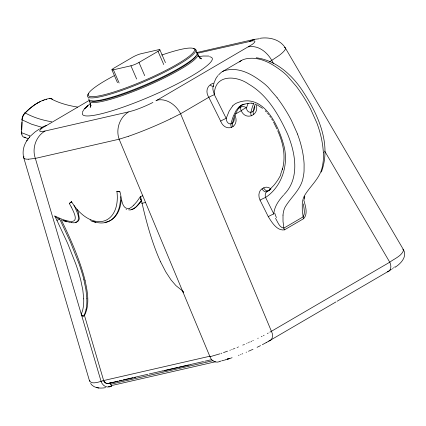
<?xml version="1.0" encoding="UTF-8"?>
<svg xmlns="http://www.w3.org/2000/svg" width="426" height="426" viewBox="0 0 426 426"><rect width="100%" height="100%" fill="white"/><g stroke="black" fill="none" stroke-linecap="round" stroke-linejoin="round"><path stroke-width="0.64" d="M21.662 129.914L21.939 122.209M21.928 134.158A7.806 4.281 -61.6 0 1 21.614 132.72L22.12 119.871A1.097 0.612 2.1 0 1 22.056 118.998A5.597 3.073 -61.6 0 1 24.681 113.215L28.297 109.754M140.474 197.094L140.484 198.441M254.817 106.697C255.174 113.13 247.032 114.759 246.356 107.666A4.388 2.977 16.6 0 0 240.717 107.139L238.539 108.412M140.479 197.014L140.532 196.397L142.806 195.875M283.008 215.098L283.018 221.35L283.87 228.112A4.388 2.726 59.7 0 0 284.451 229.864C276.9 231.025 271.713 222.143 268.268 216.632L260.057 200.151A8.797 6.853 69.5 0 1 262.07 188.803L263.662 187.893A8.792 6.853 69.5 0 1 270.941 188.968M234.194 117.789C235.104 125.473 226.589 126.208 226.201 118.396L214.369 94.657C214.187 74.353 235.945 75.067 248.816 84.21C267.587 95.083 278.812 115.02 287.614 134.11C295.468 153.2 300.09 178.334 283.998 194.575M268.268 216.632A4.388 0.367 -26.5 0 1 273.812 213.932C274.296 206.567 278.769 200.438 283.524 195.14M304.191 199.506L304.739 196.78M213.463 85.221L213.937 83.491M304.707 196.86L304.393 198.015L304.803 196.727M89.673 380.546C90.988 385.365 100.6 381.329 103.651 380.546L209.997 356.189M82.426 112.198C83.885 108.332 87.66 105.946 90.658 103.332M241.42 104.934L240.717 107.139A4.388 2.726 59.7 0 0 241.238 110.691C245.845 121.58 260.451 114.583 255.909 104.13M214.353 82.138L215.758 78.762L217.718 75.769M321.337 172.061C331.732 144.595 318.249 114.732 303.163 91.755C292.529 75.29 276.357 60.37 256.234 57.776M253.821 103.193L253.39 104.237A88.922 55.21 59.7 0 0 251.1 111.436L250.85 112.491A4.388 2.726 59.7 0 0 251.42 115.856M280.622 174.33L282.608 168.547L282.3 169.686C286.112 156.614 283.173 142.875 277.699 130.75M27.339 140C23.734 144.984 22.125 151.528 23.702 157.545M280.894 174.793L278.157 179.506A145.223 90.168 59.7 0 1 273.769 185.427L269.232 189.991A51.764 32.142 59.7 0 1 266.873 191.641A4.436 3.381 81 0 0 265.648 197.424M90.988 105.573L90.482 106.394L90.908 105.121L90.211 107.395L90.626 104.562L90.695 105.403L89.497 101.037M141.128 200.8L136.65 206.216A37.009 23.339 65.6 0 1 132.049 209.651M141.187 201.338C138.493 204.688 135.548 208.783 131.016 209.528M29.309 137.444L29.937 136.618L26.641 140.915M213.623 85.498C211.765 88.326 213.639 91.76 214.369 94.657M337.152 301.225L387.122 272.049C391.409 271.048 391.638 265.403 389.753 262.208L324.687 151.086M71.28 201.871L71.419 201.727A2.295 0.335 -31 0 1 71.499 201.658A38.42 24.261 65.9 0 0 102.996 221.243A38.42 24.261 65.9 0 0 116.91 191.269M232.734 105.877L229.167 111.09L226.201 118.396A4.388 0.367 -26.5 0 0 220.657 121.096L208.799 97.304C205.023 91.356 207.047 84.918 214.337 82.809M71.35 201.791L71.312 201.833A2.199 0.325 -31 0 0 71.328 202.121L71.307 202.206M40.198 128.854L43.037 126.692L46.237 125.489M133.812 205.151L137.039 201.418L140.532 196.397C144.899 216.333 149.984 236.217 157.679 255.158A106.33 67.138 65.9 0 0 160.581 261.825M30.88 135.676L35.038 131.975L39.421 128.977M239.534 61.951L240.376 61.232A28.542 17.722 59.7 0 1 242.016 60.172A31.886 19.798 59.7 0 1 243.651 59.454L245.743 58.873A69.518 43.164 59.7 0 1 252.948 58.261C264.535 58.761 274.749 65.556 283.599 72.495A50.838 31.567 59.7 0 1 287.294 75.887L296.336 86.377A100.632 62.484 59.7 0 1 310.645 109.104L316.806 122.805A77.537 48.143 59.7 0 1 323.355 152.79M28.393 109.663L31.322 107.214M71.259 206.988L69.321 203.479L71.499 201.658M394.966 266.857L394.694 267.07M31.439 107.123L34.682 104.775M393.837 267.72L393.427 268.018M110.467 384.289L213.091 360.646M395.11 267.251C400.722 263.726 407.331 256.878 403.539 249.822L285.388 48.069M392.559 268.63L392.101 268.944M391.382 269.424L390.882 269.749M34.964 104.583L35.544 104.21M390.754 269.828L389.566 270.579M35.693 104.12L35.986 103.933M389.295 270.75L388.736 271.09M36.29 103.747L36.908 103.38M388.592 271.176L387.426 271.873M219.832 361.466C215.934 363.479 211.158 360.715 209.981 356.732L119.142 139.206C115.552 129.323 119.663 117.145 128.828 111.83L45.049 131.022C35.869 136.336 31.774 148.509 35.363 158.397L101.164 381.653L102.139 383.624L103.63 385.333L105.376 386.457L107.245 386.989L109.541 386.893L111.617 386.078L110.238 382.894A37.216 5.565 -23.4 0 1 109.663 383.027M220.657 121.096C225.274 133.173 240.173 127.491 234.992 115.313M284.451 229.864L303.711 218.623C308.206 213.73 305.341 205.864 303.866 200.22M52.499 99.455A6.699 3.669 -61.5 0 0 50.231 98.379C40.369 99.759 32.072 106.037 25.267 112.959A6.699 3.669 -61.5 0 0 22.12 119.871L31.641 124.232L42.238 127.433M113.412 69.8L130.926 65.785A6.204 0.927 -23.4 0 0 138.982 62.452L158.03 51.333A6.204 0.927 -23.4 0 0 158.365 49.767L140.852 53.777A6.204 0.927 -23.4 0 0 132.795 57.111L113.747 68.229A6.204 0.927 -23.4 0 0 113.412 69.8L119.136 83.022M89.785 100.062L42.701 127.736A21.854 3.27 -23.4 0 0 41.881 131.543L45.049 131.022M222.351 71.643L241.611 60.396M208.799 97.304L180.587 113.774L170.581 118.833M269.434 61.898L279.163 55.433A47.345 6.864 -25.9 0 0 284.392 47.291M69.326 203.479A2.194 0.277 -30 0 1 71.477 202.142L70.396 202.616L71.35 202.057M235.786 113.875L241.238 110.691A4.388 0.65 -31.3 0 1 246.356 107.666M336.002 301.896L268.801 341.135C273.119 340.113 273.29 334.506 271.426 331.3L180.587 113.774C176.396 105.339 167.104 98.161 157.279 100.057M268.646 341.226L266.932 342.206M37.062 103.289L37.696 102.922M156.928 100.259L251.92 44.613A21.854 3.27 -23.4 0 0 252.735 40.805L196.727 53.436M156.747 100.36L156.385 100.568M249.572 41.327L254.274 39.362L259.125 38.782M83.73 298.855L82.82 290L80.786 280.249A124.669 78.719 65.9 0 0 75.652 263.63L67.67 243.411L56.946 220.386L59.683 219.012L70.492 242.197L78.602 262.618A126.847 79.614 65.9 0 1 83.89 279.536M118.007 381.116L108.129 383.56L106.223 383.278L104.647 382.202A4.164 3.206 77.1 0 1 104.327 381.818L103.827 380.982A3.946 3.035 77.1 0 1 103.651 380.546L84.21 314.585M220.924 361.04L219.986 361.397M156.198 100.674L155.916 100.829M266.767 342.296L266.117 342.658M260.057 200.151A4.388 0.367 -26.5 0 1 265.6 197.456C281.996 186.561 288.855 164.527 283.913 145.788C278.444 125.271 263.204 91.665 236.387 103.172A33.43 20.757 59.7 0 0 232.734 105.877M270.648 331.737L389.753 262.208C394.407 258.609 401.862 256.031 403.63 250.025M37.855 102.836L38.186 102.655M270.249 331.955L269.85 332.173M265.952 342.749L262.341 344.687M268.21 333.063L267.363 333.515M38.516 102.48L39.016 102.219M110.238 382.894C108.358 384.082 105.627 383.672 104.327 381.818A4.063 3.126 77.1 0 1 103.827 380.982L103.651 380.546A43.803 6.656 -22.7 0 1 103.007 380.684M152.918 102.432L152.705 102.544A21.854 3.27 -23.4 0 1 133.12 110.648L128.908 111.814M264.077 335.225L263.401 335.571M260.52 345.619L259.966 345.901M262.022 336.268L261.324 336.615M259.594 346.088L259.029 346.37M39.357 102.048L39.874 101.793M258.651 346.556L258.081 346.839M257.698 347.025L257.091 347.318M243.006 104.381L243.374 104.205M258.225 338.132L257.741 338.366M118.732 191.476L116.878 191.263A2.194 0.724 -7.5 0 0 118.662 191.269M118.604 191.535L119.924 191.886C121.692 196.301 121.122 209.789 129.094 208.42M40.225 101.628L40.758 101.383M253.337 340.438L252.81 340.683M70.599 202.52L71.243 202.233M252.959 349.267L252.538 349.464M251.745 341.173L251.212 341.412M252.117 349.655L251.478 349.943M250.142 341.897L249.599 342.142M251.058 350.135L250.419 350.422M248.523 342.621L247.98 342.861M249.993 350.609L249.561 350.8M246.622 343.457L246.894 343.34M249.135 350.987L248.491 351.269M244.444 344.405L243.896 344.639M243.352 344.874L242.804 345.103M246.558 352.105L246.132 352.286M238.161 347.036L238.432 346.924M242.692 353.713L242.048 353.974M237.612 347.254L237.069 347.472M240.983 354.4L240.557 354.57M234.907 348.335L234.369 348.548M42.211 100.77L42.765 100.557M233.831 348.761L233.299 348.969M239.071 355.151L238.438 355.39M232.229 349.384L231.696 349.586M132.001 209.549L130.164 209.981L128.556 209.821M230.381 350.087L229.854 350.284M227.516 351.152L223.48 352.595M43.324 100.355L43.697 100.222M232.095 357.707L230.056 358.394M128.285 136.341L119.142 139.206L35.363 158.397L28.43 159.212M221.839 353.159L220.924 353.468M219.8 353.841L209.981 356.732M227.175 359.086L229.768 358.49L229.46 358.591M229.768 358.49L229.188 358.681M228.474 358.91L227.25 359.294M227.159 359.32L225.972 359.682M44.65 99.918L45.034 99.806M225.721 359.757L224.731 360.039M229.332 358.617L228.458 358.846M224.246 360.178L222.995 360.518M244.87 104.061L241.057 105.499A28.537 17.722 59.7 0 0 238.555 107.368L235.961 110.771L233.48 115.861A88.922 55.21 59.7 0 0 231.19 123.061L230.94 124.115A4.388 2.726 59.7 0 0 231.51 127.486M83.389 316.092L83.299 316.108A2.652 1.624 59.2 0 1 81.606 315.331M222.686 360.598L221.717 360.849M46.216 99.487L46.62 99.396M196.439 52.622L254.274 39.362M145.564 202.472L142.06 203.271A2.199 0.447 -12.7 0 1 141.704 203.234M119.307 380.817L121.895 380.221M123.194 379.928L132.907 377.702M134.201 377.404L147.806 374.289M149.1 373.991L162.7 370.876M163.999 370.583L177.599 367.462M178.893 367.169L188.611 364.944M189.905 364.645L203.506 361.53M204.805 361.232L211.28 359.752M108.385 383.538L135.59 377.303M162.791 371.073L189.996 364.842M111.085 385.674L215.503 361.759M228.235 358.9L227.356 359.086M248.379 46.86C259.583 44.725 269.094 53.969 273.37 63.442M198.851 56.599L203.271 56.024L208.815 56.046M105.605 387.66C100.387 388.565 93.795 388.405 90.589 383.453M75.29 222.297L76.802 221.951A9.367 5.916 65.9 0 0 78.011 221.232A6.566 4.148 65.9 0 0 79.295 218.309L78.421 213.091M83.262 316.113L82.101 315.607L81.238 314.053A33.185 20.954 65.9 0 0 82.857 309.367A39.89 25.187 65.9 0 0 83.698 298.844M259.817 38.319C269.088 36.844 279.983 39.32 285.202 47.771M252.011 103.097L251.249 103.108A68.352 42.44 59.7 0 0 244.886 104.088M25.672 137.476L24.649 137.412A1.097 0.895 -84.8 0 1 24.138 136.938M199.97 58.405L201.557 58.857L199.586 57.494L198.511 55.982L200.124 58.165L197.659 54.102M251.734 103.47L253.72 103.678M71.051 222.574L71.589 222.654M77.601 107.064C68.117 105.6 58.687 103.017 50.231 98.379A1.097 0.852 82.5 0 0 49.288 98.603M51.652 121.777C42.483 120.217 33.414 117.512 25.267 112.959A1.097 0.426 44.4 0 0 24.681 113.215M96.404 387.569L98.907 388.011M70.514 222.484L68.906 222.122M68.373 221.978L67.835 221.829A84.518 53.559 66.2 0 1 63.799 220.487M65.966 220.551L69.539 221.344A23.174 14.633 65.9 0 0 72.207 221.451C77.596 220.806 74.582 213.948 73.229 211.04A40.864 25.805 65.9 0 0 71.254 206.993M91.217 220.977L95.648 222.42M62.601 220.455L66.61 221.818M24.649 137.412L28.654 138.849M21.534 131.874A1.097 0.612 2.1 0 0 21.651 132.71L30.555 136.139M402.804 249.247L403.539 249.822M56.946 220.386L54.778 216.041L61.046 218.826A82.324 51.983 65.9 0 0 65.966 220.561M256.969 104.759L262.533 108.326M126.08 209.235L126.522 209.496M183.691 292.502L182.477 290.867L175.906 285.585L170.954 279.802L165.746 271.847L160.581 261.82M183.318 292.177L183.345 292.204A2.647 2.247 -76 0 1 183.031 291.932M265.254 110.797L266.431 112.022M54.778 216.041L57.388 218.208L59.677 219.001M267.544 113.279L268.609 114.583M277.081 97.623L268.034 87.128A50.838 31.567 59.7 0 0 264.344 83.741C255.488 76.786 245.275 70.029 233.682 69.486A69.518 43.164 59.7 0 0 226.488 70.12L224.395 70.7A31.886 19.798 59.7 0 0 222.761 71.414A28.542 17.722 59.7 0 0 221.121 72.479L219.406 74.076A31.987 19.857 59.7 0 0 218.517 75.168M269.637 115.931L270.627 117.331M271.602 118.811L272.565 120.377M81.393 314.356L81.238 314.053M273.519 122.028L276.953 129.014M182.621 291.182L182.637 291.214A2.758 1.896 86.2 0 1 182.562 290.905M265.6 197.456L273.812 213.932M61.264 219.827C69.385 236.446 76.989 253.395 82.474 271.09A106.66 67.345 65.9 0 1 85.104 280.681M275.521 218.314C277.63 221.674 279.397 227.697 283.87 228.112L303.126 216.866C305.57 213.165 303.722 208.085 303.477 203.953M76.041 209.805L76.744 211.456A24.362 14.841 65.6 0 1 77.33 212.957C78.938 216.206 79.54 222.745 74.284 222.771A26.146 16.508 65.6 0 1 71.584 222.617M195.763 49.693L197.105 52.781M159.862 49.757L165.432 62.633M158.03 51.333L163.749 64.555M138.982 62.452L144.707 75.674M130.926 65.785L136.645 79.012M111.916 69.805L117.491 82.681M297.545 134.052L291.405 120.34A100.632 62.484 59.7 0 0 277.06 97.645M140.692 199.469L140.66 199.373A5.682 3.19 -58.3 0 1 140.575 199.08M23.787 157.913L89.673 381.467M83.816 279.536L85.924 289.552L86.888 298.738M85.099 280.681C87.586 291.996 89.966 304.712 84.481 315.501L83.688 315.97A35.347 22.269 65.7 0 0 85.977 309.798M323.366 152.796L323.323 159.755A55.156 34.245 59.7 0 1 323.158 161.592A53.564 33.26 59.7 0 1 322.471 165.884C320.533 178.132 310.176 185.827 304.318 195.965A35.944 22.317 59.7 0 0 303.387 198.25A31.833 19.766 59.7 0 0 302.529 201.711A34.085 21.162 59.7 0 0 302.268 203.852L302.279 210.103L303.126 216.866A4.388 2.726 59.7 0 0 303.711 218.623M111.612 386.078A37.307 5.581 -23.4 0 1 108.412 386.712M81.59 314.585A2.918 2.423 76.4 0 1 81.329 314.015M77.186 209.773A40.31 25.453 65.9 0 1 78.533 213.059M121.202 200.076A40.614 25.645 65.9 0 1 104.94 222.324M133.748 205.055A33.361 21.066 65.9 0 1 129.153 208.543M119.924 191.886A2.194 0.682 -8.6 0 1 119.307 191.492M233.091 126.559A4.388 2.726 59.7 0 1 232.527 123.189L232.777 122.134A88.922 55.21 59.7 0 1 235.061 114.935L237.548 109.844L240.142 106.447A28.537 17.722 59.7 0 1 242.639 104.572M253.736 114.503A4.388 2.726 59.7 0 1 253.166 111.138L253.422 110.084A88.922 55.21 59.7 0 1 255.275 104.013M208.958 97.245A4.388 0.341 -26.1 0 1 214.321 94.684M263.662 187.893A4.388 2.726 59.7 0 0 268.46 190.71A4.425 3.275 76.2 0 1 269.45 190.379M262.075 188.819A4.388 2.726 59.7 0 0 266.873 191.636L268.46 190.71A51.764 32.142 59.7 0 0 270.814 189.059M213.57 86.121A4.388 2.726 59.7 0 1 210.375 85.125M246.563 107.842A88.587 54.698 60.3 0 1 248.097 103.326M276.41 217.585A34.085 24.857 89.7 0 1 274.829 213.341M283.008 215.098A34.085 21.162 59.7 0 1 283.274 212.957A31.833 19.766 59.7 0 1 284.126 209.496A35.944 22.317 59.7 0 1 285.063 207.212C290.915 197.073 301.278 189.378 303.211 177.125A53.564 33.26 59.7 0 0 303.903 172.839A55.156 34.245 59.7 0 0 304.063 171.002L304.111 164.042A77.537 48.143 59.7 0 0 297.497 134.057M170.544 118.838A47.345 5.08 -23.1 0 1 128.311 136.325M28.462 159.196A47.345 7.279 -20.9 0 1 23.941 156.566M24.644 137.422A8.887 4.979 -62.7 0 1 21.662 132.704M182.765 291.517A2.71 2.055 89.9 0 1 182.663 291.304M183.02 291.906A2.668 2.151 -85.3 0 1 182.818 291.586M141.171 200.082A1.635 0.921 -57.9 0 1 141.086 200.039M141.043 200.012A2.205 1.241 -57.8 0 1 140.915 199.885M140.873 199.837A3.44 1.938 -58.1 0 1 140.718 199.533M74.017 205.497A44.331 27.36 65.6 0 1 76.126 209.762M86.808 298.711A42.078 26.412 65.9 0 1 85.999 309.819M82.639 315.826A2.439 1.715 52.4 0 1 81.382 315.038M120.483 196.62A40.614 25.64 65.6 0 1 92.964 221.238M90.701 220.221A40.614 25.64 65.6 0 1 90.136 219.933M196.104 56.003A57.872 8.653 -23.4 0 1 146.139 85.216A57.872 8.653 -23.4 0 1 91.601 101.005M196.69 52.26A58.958 8.818 -23.4 0 1 145.697 84.667A58.958 8.818 -23.4 0 1 88.826 98.646M193.431 48.473A58.958 8.818 -23.4 0 1 143.77 81.829A58.958 8.818 -23.4 0 1 88.81 93.267M161.773 55.06A57.861 8.653 -23.4 0 1 185.028 59.321A57.861 8.653 -23.4 0 1 102.405 95.174A57.861 8.653 -23.4 0 1 114.099 75.748M209.517 56.733A70.657 10.565 -23.4 0 1 154.643 94.615A70.657 10.565 -23.4 0 1 82.527 112.768M197.36 53.782A58.969 8.818 -23.4 0 1 146.368 86.19A58.969 8.818 -23.4 0 1 89.481 100.185M86.766 106.617L84.731 108.555L87.942 105.51L86.766 106.617"/></g></svg>
